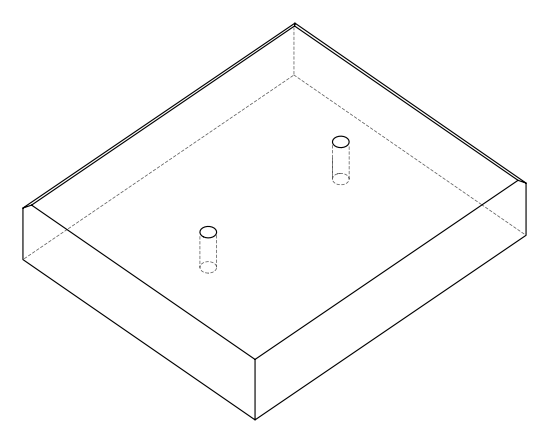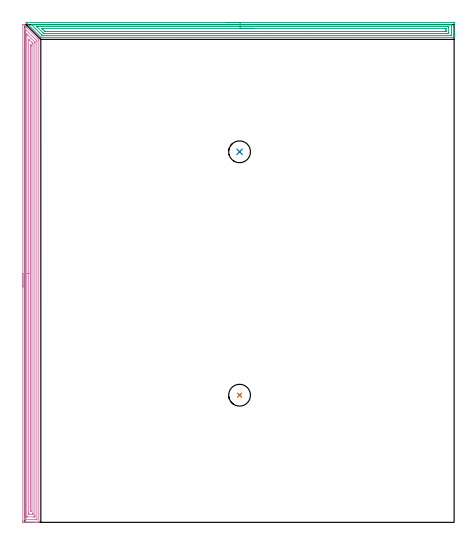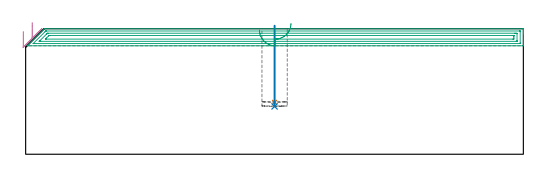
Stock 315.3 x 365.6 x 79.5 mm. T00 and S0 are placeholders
(PLAN: 4 operations, 1 tool changes, 25.2 min)
(1 INDEXABLE_INSERT_DRILL_BLIND_HOLE_FROM_SOLID | STEP1POCKET | NXT0302_003 | 0.2 min | 9315 mm3)
(2 INDEXABLE_INSERT_DRILL_BLIND_HOLE_FROM_SOLID_1 | STEP1POCKET_1 | NXT0302_003 | 0.21 min | 9838 mm3)
(3 AREA_MILL | FG_CHAMFER_SURFACE | UGT0205_001 | 10.15 min | 18391 mm3)
(4 AREA_MILL_1 | FG_CHAMFER_SURFACE_1 | UGT0205_001 | 14.6 min | 24546 mm3)
(TOOL NXT0302_003 | Index. Insert Drill 16mm [880-D1600L20-05] | D16 PA176 FL80 Z2)
(TOOL UGT0205_001 | Chamfer Mill 20 x 3 x 45 deg. | D20 FL50 Z2)
(OP 1 INDEXABLE_INSERT_DRILL_BLIND_HOLE_FROM_SOLID)
G17 G21 G94 G90
T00 M6
G54
G17 G0 G90 X157.7 Y93.4 S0 M3
G43 Z89.5 H1
G94 G81 G98 Z32.9 F250. R81.5
G80
M5
M2
(OP 2 INDEXABLE_INSERT_DRILL_BLIND_HOLE_FROM_SOLID_1)
G17 G21 G94 G90
T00 M6
G54
G17 G0 G90 X157.7 Y272.2 S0 M3
G43 Z89.5 H1
G94 G81 G98 Z30.3 F250. R81.5
G80
M5
M2
(OP 3 AREA_MILL)
G17 G21 G94 G90
T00 M6
G54
G17 G0 G90 X148.1 Y367.1 S1061 M3
G43 Z89.5 H0
Z78.7
G94 G1 X148.138 Z77.828 F250.
X148.252 Z76.964
X148.441 Z76.112
X148.703 Z75.28
X149.037 Z74.474
X149.44 Z73.7
X149.908 Z72.964
X150.44 Z72.272
X151.029 Z71.629
X151.672 Z71.04
X152.364 Z70.508
X153.1 Z70.04
X153.874 Z69.637
X154.68 Z69.303
X155.512 Z69.041
X156.363 Z68.852
X157.228 Z68.738
X158.1 Z68.7
X314.697
X315.066 Y367.097 Z68.702
X315.29 Y367.092 Z68.706
X315.3 Y366.864 Z68.934
Y359.483 Z76.311
Y358.909 Z76.888
Y358.597 Z77.199
Y358.022 Z77.774
Y357.71 Z78.085
Y357.086 Z78.713
Y356.668 Z79.131
Y356.328 Z79.463
X315.291 Y356.302 Z79.488
X315.143 Y356.3 Z79.5
X12.211
X11.7 Y356.307 Z79.493
X11.689 Y356.31 Z79.489
X1.057 Y366.942 Z68.856
X0.981 Y367.02 Z68.778
X0.914 Y367.091 Z68.705
X1.017 Y367.098 Z68.701
X1.057 Y367.1 Z68.7
X158.1
Y365.686 Z70.114
X312.912
X313.135 Y365.684 Z70.116
X313.243 Y365.681 Z70.119
X313.289 Y365.679 Z70.121
X313.293 Y365.644 Z70.156
X313.297 Y365.549 Z70.251
X313.3 Y365.305 Z70.495
X313.299 Y358.212 Z77.588
X313.293 Y357.826 Z77.974
X313.29 Y357.723 Z78.077
X313.245 Y357.72 Z78.08
X313.134 Y357.716 Z78.084
X312.912 Y357.714 Z78.086
X13.103
X12.877 Y357.716 Z78.084
X12.767 Y357.719 Z78.081
X12.744 Y357.721 Z78.079
X12.683 Y357.775 Z78.025
X12.576 Y357.878 Z77.922
X12.211 Y358.239 Z77.561
X4.886 Y365.565 Z70.235
X4.836 Y365.618 Z70.182
X4.789 Y365.672 Z70.128
X4.786 Y365.68 Z70.12
X4.801 Y365.682 Z70.118
X4.855 Y365.684 Z70.116
X5.072 Y365.686 Z70.114
X158.1
Y364.272 Z71.528
X310.771 Y364.271 Z71.529
X311.128 Y364.27 Z71.53
X311.246 Y364.267 Z71.533
X311.281 Y364.265 Z71.535
X311.29 Y364.201 Z71.599
X311.296 Y364.088 Z71.712
X311.299 Y363.916 Z71.884
Y359.483 Z76.317
X311.298 Y359.315 Z76.485
X311.29 Y359.147 Z76.653
X311.128 Y359.135 Z76.665
X310.591 Y359.13 Z76.67
X310.235 Y359.129 Z76.671
X309.7 Y359.128 Z76.672
X14.352 Y359.129 Z76.671
X13.995 Y359.13 Z76.67
X13.876 Y359.132 Z76.668
X13.786 Y359.135 Z76.665
X13.712 Y359.199 Z76.601
X13.419 Y359.483 Z76.317
X13.103 Y359.796 Z76.004
X8.983 Y363.916 Z71.884
X8.641 Y364.26 Z71.54
Y364.268 Z71.532
Y364.269 Z71.531
X9.177 Y364.271 Z71.529
X9.534 Y364.272 Z71.528
X158.1
Y362.857 Z72.943
X308.625
X309.213 Y362.852 Z72.948
X309.275 Y362.851 Z72.949
X309.29 Y362.775 Z73.025
X309.3 Y362.143 Z73.657
Y361.3 Z74.5
X309.299 Y360.835 Z74.965
X309.296 Y360.624 Z75.176
X309.293 Y360.572 Z75.228
X309.29 Y360.551 Z75.249
X309.27 Y360.549 Z75.251
X309.166 Y360.546 Z75.254
X308.451 Y360.543 Z75.257
X308.277
X15.606
X14.887 Y360.545 Z75.255
X14.84 Y360.547 Z75.253
X14.818 Y360.549 Z75.251
X14.795 Y360.566 Z75.234
X14.692 Y360.663 Z75.137
X14.49 Y360.861 Z74.939
X13.103 Y362.246 Z73.554
X12.772 Y362.578 Z73.222
X12.611 Y362.744 Z73.056
X12.534 Y362.827 Z72.973
X12.514 Y362.851 Z72.949
X13.277 Y362.857 Z72.943
X158.1
X158.972 Z72.981
X159.836 Z73.095
X160.688 Z73.283
X161.52 Z73.546
X162.326 Z73.88
X163.1 Z74.282
X163.836 Z74.751
X164.528 Z75.282
X165.171 Z75.872
X165.76 Z76.515
X166.291 Z77.207
X166.76 Z77.943
X167.163 Z78.716
X167.497 Z79.522
X167.759 Z80.354
X167.948 Z81.206
X168.062 Z82.071
X168.1 Z82.943
G0 Z89.5
M5
M2
(OP 4 AREA_MILL_1)
G17 G21 G94 G90
T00 M6
G54
G17 G0 G90 X-1.5 Y172.8 S1061 M3
G43 Z89.5 H0
Z77.8
G94 G1 Y172.838 Z76.928 F250.
Y172.952 Z76.064
Y173.141 Z75.212
Y173.403 Z74.38
Y173.737 Z73.574
Y174.14 Z72.8
Y174.609 Z72.064
Y175.14 Z71.372
Y175.729 Z70.729
Y176.372 Z70.14
Y177.064 Z69.608
Y177.8 Z69.14
Y178.574 Z68.737
Y179.38 Z68.403
Y180.212 Z68.141
Y181.064 Z67.952
Y181.928 Z67.838
Y182.8 Z67.8
Y365.432
X-1.498 Y365.493 Z67.802
X-1.491 Y365.6 Z67.805
X-1.027 Z68.272
X-0.972 Z68.327
X-0.608 Y365.599 Z68.69
X-0.581 Y365.581 Z68.718
X-0.374 Y365.374 Z68.926
X-0.283 Y365.284 Z69.016
X-0.085 Y365.087 Z69.211
X0.014 Y364.986 Z69.314
X0.111 Y364.889 Z69.411
X0.211 Y364.791 Z69.507
X0.312 Y364.688 Z69.612
X0.405 Y364.596 Z69.704
X0.507 Y364.495 Z69.803
X0.61 Y364.391 Z69.909
X0.698 Y364.302 Z69.998
X0.802 Y364.2 Z70.098
X0.907 Y364.093 Z70.207
X0.992 Y364.008 Z70.292
X1.098 Y363.904 Z70.394
X1.205 Y363.795 Z70.505
X1.286 Y363.714 Z70.585
X1.393 Y363.608 Z70.69
X9.672 Y355.33 Z78.969
X10.123 Y354.877 Z79.422
X10.201 Y354.795 Z79.482
X10.2 Y354.269 Z79.5
Y0.167
X10.197 Y0.01 Z79.488
X10.17 Y0.008 Z79.461
X9.803 Y0. Z79.103
X9.45 Z78.75
X8.785 Z78.08
X7.565 Z76.862
X7.011 Z76.305
X-0.362 Z68.935
X-0.972 Y0.002 Z68.326
X-1.203 Y0.003 Z68.094
X-1.492 Y0.008 Z67.806
X-1.494 Y0.088 Z67.804
X-1.498 Y0.614 Z67.802
X-1.5 Y1.146 Z67.8
Y182.8
X-0.086 Z69.214
Y362.307
X-0.085 Y362.623 Z69.215
X0.241 Y362.307 Z69.541
X0.802 Y361.748 Z70.102
X1.137 Y361.414 Z70.437
X7.898 Y354.652 Z77.198
X8.279 Y354.269 Z77.579
X8.785 Y353.753 Z78.085
X8.786 Y353.376 Z78.086
Y2.4
X8.785 Y2.01 Z78.085
X8.294 Y2.002 Z77.594
X7.898 Y2. Z77.198
X7.408 Z76.708
X0.802 Z70.102
X0.311 Y2.002 Z69.611
X-0.085 Y2.01 Z69.215
X-0.086 Y2.4 Z69.214
Y2.401
Y182.8
X1.328 Z70.628
X1.329 Y357.841 Z70.629
X1.33 Y358.203 Z70.63
X1.334 Y358.734 Z70.634
X1.335 Y358.749 Z70.635
X1.359 Y358.734 Z70.659
X1.689 Y358.41 Z70.989
X2.259 Y357.841 Z71.559
X7.011 Y353.09 Z76.311
X7.312 Y352.785 Z76.612
X7.348 Y352.745 Z76.648
X7.363 Y352.725 Z76.663
X7.366 Y352.7 Z76.666
X7.369 Y352.604 Z76.669
X7.371 Y352.483 Z76.671
Y5.079
X7.37 Y4.717 Z76.67
X7.366 Y4.186 Z76.666
X7.364 Y4.014 Z76.664
X7.192 Y4.004 Z76.492
X7.011 Y4.002 Z76.311
X6.309 Y4. Z75.609
X1.689 Y4.001 Z70.989
X1.504 Y4.003 Z70.804
X1.381 Y4.007 Z70.681
X1.34 Y4.01 Z70.64
X1.335 Y4.024 Z70.635
X1.333 Y4.066 Z70.633
X1.33 Y4.186 Z70.63
X1.329 Y4.549 Z70.629
X1.328 Y5.079 Z70.628
Y182.8
X2.743 Z72.043
Y354.269
X2.746 Y354.856 Z72.046
X2.747 Y354.888 Z72.047
X2.748 Y354.891 Z72.048
X2.764 Y354.878 Z72.064
X2.852 Y354.796 Z72.152
X3.028 Y354.622 Z72.328
X3.382 Y354.269 Z72.682
X5.168 Y352.483 Z74.468
X5.237 Y352.414 Z74.537
X5.646 Y352.001 Z74.946
X5.851 Y351.791 Z75.151
X5.95 Y351.688 Z75.25
X5.957 Y350.697 Z75.257
Y6.866
X5.955 Y6.142 Z75.255
X5.952 Y6.037 Z75.252
X5.951 Y6.014 Z75.251
X5.934 Y6.01 Z75.234
X5.881 Y6.006 Z75.181
X5.667 Y6.002 Z74.967
X5.237 Y6. Z74.537
X3.463 Z72.763
X3.025 Y6.001 Z72.325
X2.819 Y6.004 Z72.119
X2.768 Y6.007 Z72.068
X2.749 Y6.01 Z72.049
X2.748 Y6.026 Z72.048
X2.746 Y6.095 Z72.046
X2.743 Y6.698 Z72.043
Y6.866
Y182.8
X4.157 Z73.457
Y350.891
X4.158 Y350.956 Z73.458
X4.161 Y351.007 Z73.461
X4.162 Y351.025 Z73.462
X4.194 Y350.997 Z73.494
X4.35 Y350.846 Z73.65
X4.495 Y350.697 Z73.795
X4.536 Y350.644 Z73.836
X4.538 Y350.599 Z73.838
X4.541 Y350.505 Z73.841
X4.543 Y349.804 Z73.843
Y349.609
Y8.263
X4.541 Y8.133 Z73.841
X4.538 Y8.03 Z73.838
X4.535 Y8.008 Z73.835
X4.531 Y8.006 Z73.831
X4.512 Y8.003 Z73.812
X4.35 Y8.001 Z73.65
X4.258 Y8.002 Z73.558
X4.201 Y8.006 Z73.501
X4.172 Y8.01 Z73.472
X4.164 Y8.021 Z73.464
X4.162 Y8.069 Z73.462
X4.158 Y8.457 Z73.458
X4.157 Y8.652 Z73.457
Y8.846
Y182.8
Y183.672 Z73.495
Y184.537 Z73.609
Y185.388 Z73.798
Y186.22 Z74.06
Y187.026 Z74.394
Y187.8 Z74.797
Y188.536 Z75.265
Y189.228 Z75.796
Y189.871 Z76.386
Y190.46 Z77.029
Y190.992 Z77.721
Y191.46 Z78.457
Y191.863 Z79.231
Y192.197 Z80.037
Y192.459 Z80.869
Y192.648 Z81.72
Y192.762 Z82.585
Y192.8 Z83.457
G0 Z89.5
M5
M2
